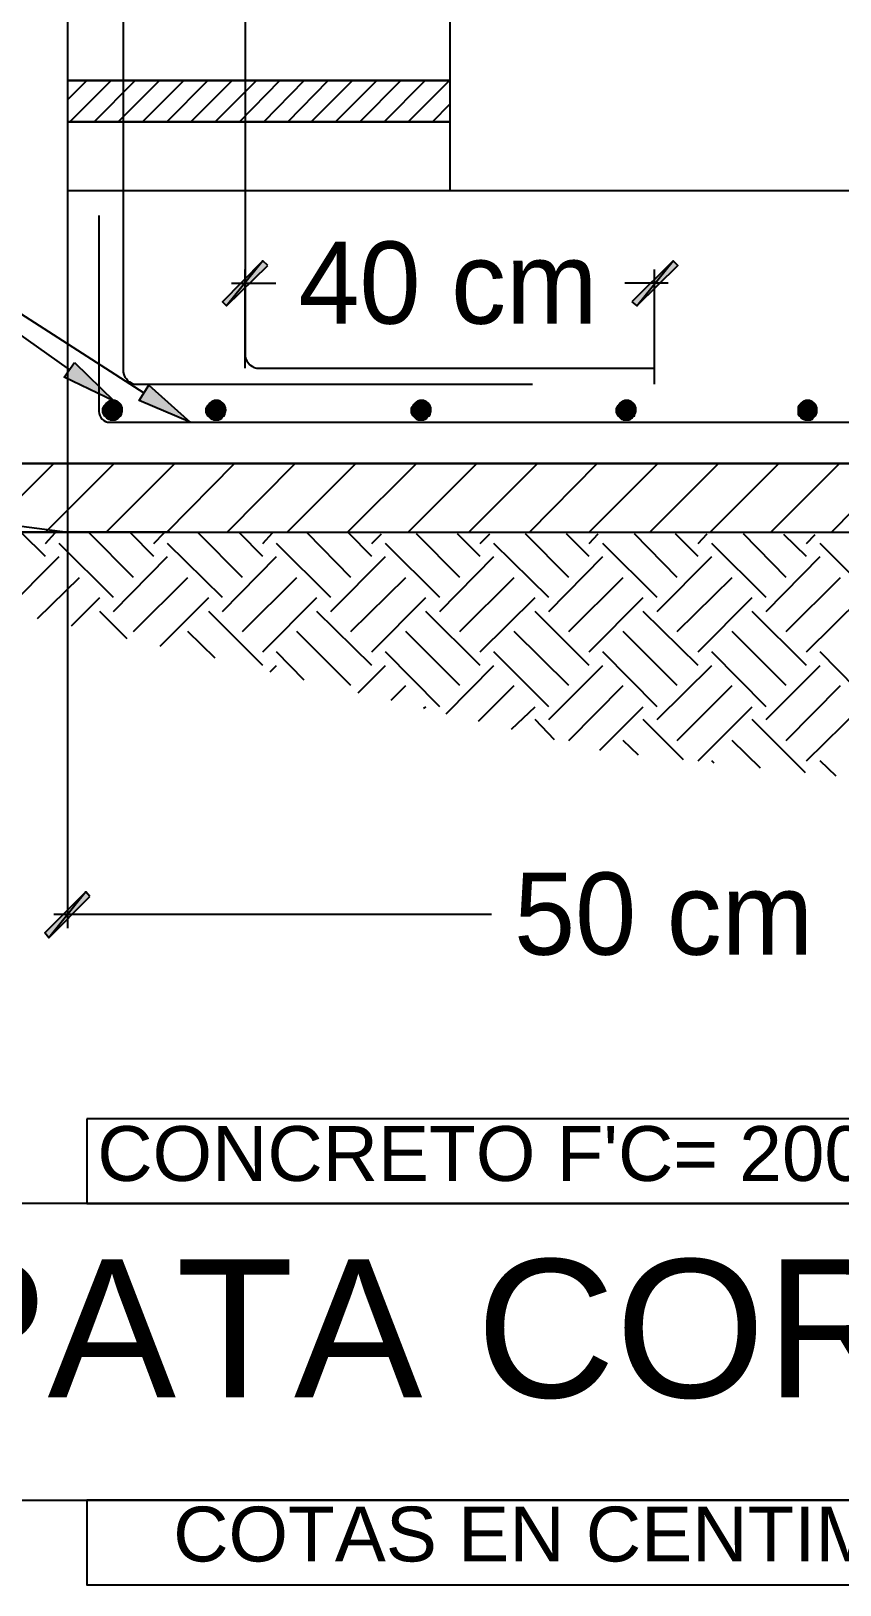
# Model space of a CAD drawing. Header units: metres. Extents: x 2.9 to 42.8, y 1.7 to 28.7.
# Drawn here: x 19.129 to 20.896, y 14.217 to 17.609 of the extents above; entities that cross this region are included whole.
import ezdxf

# ---------------------------------------------------------------- set-up
doc = ezdxf.new("R2010")
doc.units = ezdxf.units.M
for name, color, linetype in [('CIAN', 4, 'Continuous'), ('NEGRO', 7, 'Continuous'), ('RELLENO_NEGRO', 7, 'Continuous'), ('TEXTO', 7, 'Continuous')]:
    doc.layers.add(name, color=color, linetype=linetype)
doc.layers.add('RGB_118_118_118', color=7, linetype='Continuous', true_color=0x767676)
doc.layers.add('RGB_149_112_000', color=7, linetype='Continuous', true_color=0x957000)
doc.styles.add('ArialMT', font='arial.ttf')

msp = doc.modelspace()

# ---------------------------------------------------------------- hatches: boundary and pattern name
at = {"layer": 'RELLENO_NEGRO'}
h = msp.add_hatch(color=256, dxfattribs=at)
h.dxf.hatch_style = 1
h.paths.add_polyline_path([(19.6462, 17.0974), (19.6356, 17.108), (19.5562, 17.0092), (19.6462, 17.0974)])
h.paths.add_polyline_path([(19.6356, 17.108), (19.5562, 17.0092), (19.5474, 17.018), (19.6356, 17.108)])
h = msp.add_hatch(color=256, dxfattribs=at)
h.dxf.hatch_style = 1
h.paths.add_polyline_path([(20.4417, 17.018), (20.4523, 17.0092), (20.5317, 17.108), (20.4417, 17.018)])
h.paths.add_polyline_path([(20.4523, 17.0092), (20.5317, 17.108), (20.5422, 17.0974), (20.4523, 17.0092)])
h = msp.add_hatch(color=256, dxfattribs=at)
h.dxf.hatch_style = 1
h.paths.add_polyline_path([(19.2246, 16.8857), (19.3111, 16.801), (19.2017, 16.854), (19.2246, 16.8857)])
h = msp.add_hatch(color=256, dxfattribs=at)
h.dxf.hatch_style = 1
h.paths.add_polyline_path([(19.3869, 16.8363), (19.4769, 16.7552), (19.3657, 16.8028), (19.3869, 16.8363)])
h = msp.add_hatch(color=256, dxfattribs=at)
h.dxf.hatch_style = 1
h.paths.add_polyline_path([(19.3234, 16.794), (19.2917, 16.794), (19.3252, 16.7922), (19.3234, 16.794)])
h.paths.add_polyline_path([(19.2917, 16.794), (19.3252, 16.7922), (19.2899, 16.7922), (19.2917, 16.794)])
h = msp.add_hatch(color=256, dxfattribs=at)
h.dxf.hatch_style = 1
h.paths.add_polyline_path([(19.3199, 16.7975), (19.2952, 16.7975), (19.3234, 16.794), (19.3199, 16.7975)])
h.paths.add_polyline_path([(19.2952, 16.7975), (19.3234, 16.794), (19.2917, 16.794), (19.2952, 16.7975)])
h = msp.add_hatch(color=256, dxfattribs=at)
h.dxf.hatch_style = 1
h.paths.add_polyline_path([(19.3163, 16.7993), (19.2987, 16.7993), (19.3199, 16.7975), (19.3163, 16.7993)])
h.paths.add_polyline_path([(19.2987, 16.7993), (19.3199, 16.7975), (19.2952, 16.7975), (19.2987, 16.7993)])
h = msp.add_hatch(color=256, dxfattribs=at)
h.dxf.hatch_style = 1
h.paths.add_polyline_path([(19.3128, 16.801), (19.3022, 16.801), (19.3163, 16.7993), (19.3128, 16.801)])
h.paths.add_polyline_path([(19.3022, 16.801), (19.3163, 16.7993), (19.2987, 16.7993), (19.3022, 16.801)])
h = msp.add_hatch(color=256, dxfattribs=at)
h.dxf.hatch_style = 1
h.paths.add_polyline_path([(19.3093, 16.801), (19.3058, 16.801), (19.3128, 16.801), (19.3093, 16.801)])
h.paths.add_polyline_path([(19.3058, 16.801), (19.3128, 16.801), (19.3022, 16.801), (19.3058, 16.801)])
h = msp.add_hatch(color=256, dxfattribs=at)
h.dxf.hatch_style = 1
h.paths.add_polyline_path([(19.5474, 16.794), (19.5174, 16.794), (19.5509, 16.7922), (19.5474, 16.794)])
h.paths.add_polyline_path([(19.5174, 16.794), (19.5509, 16.7922), (19.5157, 16.7922), (19.5174, 16.794)])
h = msp.add_hatch(color=256, dxfattribs=at)
h.dxf.hatch_style = 1
h.paths.add_polyline_path([(19.5457, 16.7975), (19.521, 16.7975), (19.5474, 16.794), (19.5457, 16.7975)])
h.paths.add_polyline_path([(19.521, 16.7975), (19.5474, 16.794), (19.5174, 16.794), (19.521, 16.7975)])
h = msp.add_hatch(color=256, dxfattribs=at)
h.dxf.hatch_style = 1
h.paths.add_polyline_path([(19.5421, 16.7993), (19.5245, 16.7993), (19.5457, 16.7975), (19.5421, 16.7993)])
h.paths.add_polyline_path([(19.5245, 16.7993), (19.5457, 16.7975), (19.521, 16.7975), (19.5245, 16.7993)])
h = msp.add_hatch(color=256, dxfattribs=at)
h.dxf.hatch_style = 1
h.paths.add_polyline_path([(19.5386, 16.801), (19.528, 16.801), (19.5421, 16.7993), (19.5386, 16.801)])
h.paths.add_polyline_path([(19.528, 16.801), (19.5421, 16.7993), (19.5245, 16.7993), (19.528, 16.801)])
h = msp.add_hatch(color=256, dxfattribs=at)
h.dxf.hatch_style = 1
h.paths.add_polyline_path([(19.5351, 16.801), (19.5315, 16.801), (19.5386, 16.801), (19.5351, 16.801)])
h.paths.add_polyline_path([(19.5315, 16.801), (19.5386, 16.801), (19.528, 16.801), (19.5315, 16.801)])
h = msp.add_hatch(color=256, dxfattribs=at)
h.dxf.hatch_style = 1
h.paths.add_polyline_path([(19.9954, 16.794), (19.9655, 16.794), (19.999, 16.7922), (19.9954, 16.794)])
h.paths.add_polyline_path([(19.9655, 16.794), (19.999, 16.7922), (19.9637, 16.7922), (19.9655, 16.794)])
h = msp.add_hatch(color=256, dxfattribs=at)
h.dxf.hatch_style = 1
h.paths.add_polyline_path([(19.9937, 16.7975), (19.969, 16.7975), (19.9954, 16.794), (19.9937, 16.7975)])
h.paths.add_polyline_path([(19.969, 16.7975), (19.9954, 16.794), (19.9655, 16.794), (19.969, 16.7975)])
h = msp.add_hatch(color=256, dxfattribs=at)
h.dxf.hatch_style = 1
h.paths.add_polyline_path([(19.9902, 16.7993), (19.9708, 16.7993), (19.9937, 16.7975), (19.9902, 16.7993)])
h.paths.add_polyline_path([(19.9708, 16.7993), (19.9937, 16.7975), (19.969, 16.7975), (19.9708, 16.7993)])
h = msp.add_hatch(color=256, dxfattribs=at)
h.dxf.hatch_style = 1
h.paths.add_polyline_path([(19.9866, 16.801), (19.9743, 16.801), (19.9902, 16.7993), (19.9866, 16.801)])
h.paths.add_polyline_path([(19.9743, 16.801), (19.9902, 16.7993), (19.9708, 16.7993), (19.9743, 16.801)])
h = msp.add_hatch(color=256, dxfattribs=at)
h.dxf.hatch_style = 1
h.paths.add_polyline_path([(19.9831, 16.801), (19.9796, 16.801), (19.9866, 16.801), (19.9831, 16.801)])
h.paths.add_polyline_path([(19.9796, 16.801), (19.9866, 16.801), (19.9743, 16.801), (19.9796, 16.801)])
h = msp.add_hatch(color=256, dxfattribs=at)
h.dxf.hatch_style = 1
h.paths.add_polyline_path([(20.4435, 16.794), (20.4135, 16.794), (20.447, 16.7922), (20.4435, 16.794)])
h.paths.add_polyline_path([(20.4135, 16.794), (20.447, 16.7922), (20.4117, 16.7922), (20.4135, 16.794)])
h = msp.add_hatch(color=256, dxfattribs=at)
h.dxf.hatch_style = 1
h.paths.add_polyline_path([(20.4417, 16.7975), (20.417, 16.7975), (20.4435, 16.794), (20.4417, 16.7975)])
h.paths.add_polyline_path([(20.417, 16.7975), (20.4435, 16.794), (20.4135, 16.794), (20.417, 16.7975)])
h = msp.add_hatch(color=256, dxfattribs=at)
h.dxf.hatch_style = 1
h.paths.add_polyline_path([(20.4382, 16.7993), (20.4188, 16.7993), (20.4417, 16.7975), (20.4382, 16.7993)])
h.paths.add_polyline_path([(20.4188, 16.7993), (20.4417, 16.7975), (20.417, 16.7975), (20.4188, 16.7993)])
h = msp.add_hatch(color=256, dxfattribs=at)
h.dxf.hatch_style = 1
h.paths.add_polyline_path([(20.4347, 16.801), (20.4223, 16.801), (20.4382, 16.7993), (20.4347, 16.801)])
h.paths.add_polyline_path([(20.4223, 16.801), (20.4382, 16.7993), (20.4188, 16.7993), (20.4223, 16.801)])
h = msp.add_hatch(color=256, dxfattribs=at)
h.dxf.hatch_style = 1
h.paths.add_polyline_path([(20.4311, 16.801), (20.4276, 16.801), (20.4347, 16.801), (20.4311, 16.801)])
h.paths.add_polyline_path([(20.4276, 16.801), (20.4347, 16.801), (20.4223, 16.801), (20.4276, 16.801)])
h = msp.add_hatch(color=256, dxfattribs=at)
h.dxf.hatch_style = 1
h.paths.add_polyline_path([(20.8403, 16.794), (20.8104, 16.794), (20.8421, 16.7922), (20.8403, 16.794)])
h.paths.add_polyline_path([(20.8104, 16.794), (20.8421, 16.7922), (20.8068, 16.7922), (20.8104, 16.794)])
h = msp.add_hatch(color=256, dxfattribs=at)
h.dxf.hatch_style = 1
h.paths.add_polyline_path([(20.8368, 16.7975), (20.8121, 16.7975), (20.8403, 16.794), (20.8368, 16.7975)])
h.paths.add_polyline_path([(20.8121, 16.7975), (20.8403, 16.794), (20.8104, 16.794), (20.8121, 16.7975)])
h = msp.add_hatch(color=256, dxfattribs=at)
h.dxf.hatch_style = 1
h.paths.add_polyline_path([(20.8351, 16.7993), (20.8157, 16.7993), (20.8368, 16.7975), (20.8351, 16.7993)])
h.paths.add_polyline_path([(20.8157, 16.7993), (20.8368, 16.7975), (20.8121, 16.7975), (20.8157, 16.7993)])
h = msp.add_hatch(color=256, dxfattribs=at)
h.dxf.hatch_style = 1
h.paths.add_polyline_path([(20.8315, 16.801), (20.8192, 16.801), (20.8351, 16.7993), (20.8315, 16.801)])
h.paths.add_polyline_path([(20.8192, 16.801), (20.8351, 16.7993), (20.8157, 16.7993), (20.8192, 16.801)])
h = msp.add_hatch(color=256, dxfattribs=at)
h.dxf.hatch_style = 1
h.paths.add_polyline_path([(20.8262, 16.801), (20.8227, 16.801), (20.8315, 16.801), (20.8262, 16.801)])
h.paths.add_polyline_path([(20.8227, 16.801), (20.8315, 16.801), (20.8192, 16.801), (20.8227, 16.801)])
h = msp.add_hatch(color=256, dxfattribs=at)
h.dxf.hatch_style = 1
h.paths.add_polyline_path([(19.3269, 16.7887), (19.2881, 16.7887), (19.3269, 16.7852), (19.3269, 16.7887)])
h.paths.add_polyline_path([(19.2881, 16.7887), (19.3269, 16.7852), (19.2864, 16.7852), (19.2881, 16.7887)])
h = msp.add_hatch(color=256, dxfattribs=at)
h.dxf.hatch_style = 1
h.paths.add_polyline_path([(19.3269, 16.7852), (19.2864, 16.7852), (19.3287, 16.7816), (19.3269, 16.7852)])
h.paths.add_polyline_path([(19.2864, 16.7852), (19.3287, 16.7816), (19.2864, 16.7816), (19.2864, 16.7852)])
h = msp.add_hatch(color=256, dxfattribs=at)
h.dxf.hatch_style = 1
h.paths.add_polyline_path([(19.3287, 16.7816), (19.2864, 16.7816), (19.3269, 16.7763), (19.3287, 16.7816)])
h.paths.add_polyline_path([(19.2864, 16.7816), (19.3269, 16.7763), (19.2864, 16.7763), (19.2864, 16.7816)])
h = msp.add_hatch(color=256, dxfattribs=at)
h.dxf.hatch_style = 1
h.paths.add_polyline_path([(19.3269, 16.7763), (19.2864, 16.7763), (19.3269, 16.7728), (19.3269, 16.7763)])
h.paths.add_polyline_path([(19.2864, 16.7763), (19.3269, 16.7728), (19.2881, 16.7728), (19.2864, 16.7763)])
h = msp.add_hatch(color=256, dxfattribs=at)
h.dxf.hatch_style = 1
h.paths.add_polyline_path([(19.3252, 16.7922), (19.2899, 16.7922), (19.3269, 16.7887), (19.3252, 16.7922)])
h.paths.add_polyline_path([(19.2899, 16.7922), (19.3269, 16.7887), (19.2881, 16.7887), (19.2899, 16.7922)])
h = msp.add_hatch(color=256, dxfattribs=at)
h.dxf.hatch_style = 1
h.paths.add_polyline_path([(19.3269, 16.7728), (19.2881, 16.7728), (19.3252, 16.7693), (19.3269, 16.7728)])
h.paths.add_polyline_path([(19.2881, 16.7728), (19.3252, 16.7693), (19.2899, 16.7693), (19.2881, 16.7728)])
h = msp.add_hatch(color=256, dxfattribs=at)
h.dxf.hatch_style = 1
h.paths.add_polyline_path([(19.3252, 16.7693), (19.2899, 16.7693), (19.3234, 16.7675), (19.3252, 16.7693)])
h.paths.add_polyline_path([(19.2899, 16.7693), (19.3234, 16.7675), (19.2917, 16.7675), (19.2899, 16.7693)])
h = msp.add_hatch(color=256, dxfattribs=at)
h.dxf.hatch_style = 1
h.paths.add_polyline_path([(19.3234, 16.7675), (19.2917, 16.7675), (19.3199, 16.764), (19.3234, 16.7675)])
h.paths.add_polyline_path([(19.2917, 16.7675), (19.3199, 16.764), (19.2952, 16.764), (19.2917, 16.7675)])
h = msp.add_hatch(color=256, dxfattribs=at)
h.dxf.hatch_style = 1
h.paths.add_polyline_path([(19.3199, 16.764), (19.2952, 16.764), (19.3163, 16.7622), (19.3199, 16.764)])
h.paths.add_polyline_path([(19.2952, 16.764), (19.3163, 16.7622), (19.2987, 16.7622), (19.2952, 16.764)])
h = msp.add_hatch(color=256, dxfattribs=at)
h.dxf.hatch_style = 1
h.paths.add_polyline_path([(19.3163, 16.7622), (19.2987, 16.7622), (19.3128, 16.7605), (19.3163, 16.7622)])
h.paths.add_polyline_path([(19.2987, 16.7622), (19.3128, 16.7605), (19.3022, 16.7605), (19.2987, 16.7622)])
h = msp.add_hatch(color=256, dxfattribs=at)
h.dxf.hatch_style = 1
h.paths.add_polyline_path([(19.3128, 16.7605), (19.3022, 16.7605), (19.3093, 16.7605), (19.3128, 16.7605)])
h.paths.add_polyline_path([(19.3022, 16.7605), (19.3093, 16.7605), (19.3058, 16.7605), (19.3022, 16.7605)])
h = msp.add_hatch(color=256, dxfattribs=at)
h.dxf.hatch_style = 1
h.paths.add_polyline_path([(19.5527, 16.7887), (19.5139, 16.7887), (19.5527, 16.7852), (19.5527, 16.7887)])
h.paths.add_polyline_path([(19.5139, 16.7887), (19.5527, 16.7852), (19.5121, 16.7852), (19.5139, 16.7887)])
h = msp.add_hatch(color=256, dxfattribs=at)
h.dxf.hatch_style = 1
h.paths.add_polyline_path([(19.5527, 16.7852), (19.5121, 16.7852), (19.5527, 16.7816), (19.5527, 16.7852)])
h.paths.add_polyline_path([(19.5121, 16.7852), (19.5527, 16.7816), (19.5121, 16.7816), (19.5121, 16.7852)])
h = msp.add_hatch(color=256, dxfattribs=at)
h.dxf.hatch_style = 1
h.paths.add_polyline_path([(19.5527, 16.7816), (19.5121, 16.7816), (19.5527, 16.7763), (19.5527, 16.7816)])
h.paths.add_polyline_path([(19.5121, 16.7816), (19.5527, 16.7763), (19.5121, 16.7763), (19.5121, 16.7816)])
h = msp.add_hatch(color=256, dxfattribs=at)
h.dxf.hatch_style = 1
h.paths.add_polyline_path([(19.5527, 16.7763), (19.5121, 16.7763), (19.5527, 16.7728), (19.5527, 16.7763)])
h.paths.add_polyline_path([(19.5121, 16.7763), (19.5527, 16.7728), (19.5139, 16.7728), (19.5121, 16.7763)])
h = msp.add_hatch(color=256, dxfattribs=at)
h.dxf.hatch_style = 1
h.paths.add_polyline_path([(19.5509, 16.7922), (19.5157, 16.7922), (19.5527, 16.7887), (19.5509, 16.7922)])
h.paths.add_polyline_path([(19.5157, 16.7922), (19.5527, 16.7887), (19.5139, 16.7887), (19.5157, 16.7922)])
h = msp.add_hatch(color=256, dxfattribs=at)
h.dxf.hatch_style = 1
h.paths.add_polyline_path([(19.5527, 16.7728), (19.5139, 16.7728), (19.5509, 16.7693), (19.5527, 16.7728)])
h.paths.add_polyline_path([(19.5139, 16.7728), (19.5509, 16.7693), (19.5157, 16.7693), (19.5139, 16.7728)])
h = msp.add_hatch(color=256, dxfattribs=at)
h.dxf.hatch_style = 1
h.paths.add_polyline_path([(19.5509, 16.7693), (19.5157, 16.7693), (19.5474, 16.7675), (19.5509, 16.7693)])
h.paths.add_polyline_path([(19.5157, 16.7693), (19.5474, 16.7675), (19.5174, 16.7675), (19.5157, 16.7693)])
h = msp.add_hatch(color=256, dxfattribs=at)
h.dxf.hatch_style = 1
h.paths.add_polyline_path([(19.5474, 16.7675), (19.5174, 16.7675), (19.5457, 16.764), (19.5474, 16.7675)])
h.paths.add_polyline_path([(19.5174, 16.7675), (19.5457, 16.764), (19.521, 16.764), (19.5174, 16.7675)])
h = msp.add_hatch(color=256, dxfattribs=at)
h.dxf.hatch_style = 1
h.paths.add_polyline_path([(19.5457, 16.764), (19.521, 16.764), (19.5421, 16.7622), (19.5457, 16.764)])
h.paths.add_polyline_path([(19.521, 16.764), (19.5421, 16.7622), (19.5245, 16.7622), (19.521, 16.764)])
h = msp.add_hatch(color=256, dxfattribs=at)
h.dxf.hatch_style = 1
h.paths.add_polyline_path([(19.5421, 16.7622), (19.5245, 16.7622), (19.5386, 16.7605), (19.5421, 16.7622)])
h.paths.add_polyline_path([(19.5245, 16.7622), (19.5386, 16.7605), (19.528, 16.7605), (19.5245, 16.7622)])
h = msp.add_hatch(color=256, dxfattribs=at)
h.dxf.hatch_style = 1
h.paths.add_polyline_path([(19.5386, 16.7605), (19.528, 16.7605), (19.5351, 16.7605), (19.5386, 16.7605)])
h.paths.add_polyline_path([(19.528, 16.7605), (19.5351, 16.7605), (19.5315, 16.7605), (19.528, 16.7605)])
h = msp.add_hatch(color=256, dxfattribs=at)
h.dxf.hatch_style = 1
h.paths.add_polyline_path([(20.0007, 16.7887), (19.9619, 16.7887), (20.0007, 16.7852), (20.0007, 16.7887)])
h.paths.add_polyline_path([(19.9619, 16.7887), (20.0007, 16.7852), (19.9602, 16.7852), (19.9619, 16.7887)])
h = msp.add_hatch(color=256, dxfattribs=at)
h.dxf.hatch_style = 1
h.paths.add_polyline_path([(20.0007, 16.7852), (19.9602, 16.7852), (20.0007, 16.7816), (20.0007, 16.7852)])
h.paths.add_polyline_path([(19.9602, 16.7852), (20.0007, 16.7816), (19.9602, 16.7816), (19.9602, 16.7852)])
h = msp.add_hatch(color=256, dxfattribs=at)
h.dxf.hatch_style = 1
h.paths.add_polyline_path([(20.0007, 16.7816), (19.9602, 16.7816), (20.0007, 16.7763), (20.0007, 16.7816)])
h.paths.add_polyline_path([(19.9602, 16.7816), (20.0007, 16.7763), (19.9602, 16.7763), (19.9602, 16.7816)])
h = msp.add_hatch(color=256, dxfattribs=at)
h.dxf.hatch_style = 1
h.paths.add_polyline_path([(20.0007, 16.7763), (19.9602, 16.7763), (20.0007, 16.7728), (20.0007, 16.7763)])
h.paths.add_polyline_path([(19.9602, 16.7763), (20.0007, 16.7728), (19.9619, 16.7728), (19.9602, 16.7763)])
h = msp.add_hatch(color=256, dxfattribs=at)
h.dxf.hatch_style = 1
h.paths.add_polyline_path([(19.999, 16.7922), (19.9637, 16.7922), (20.0007, 16.7887), (19.999, 16.7922)])
h.paths.add_polyline_path([(19.9637, 16.7922), (20.0007, 16.7887), (19.9619, 16.7887), (19.9637, 16.7922)])
h = msp.add_hatch(color=256, dxfattribs=at)
h.dxf.hatch_style = 1
h.paths.add_polyline_path([(20.0007, 16.7728), (19.9619, 16.7728), (19.999, 16.7693), (20.0007, 16.7728)])
h.paths.add_polyline_path([(19.9619, 16.7728), (19.999, 16.7693), (19.9637, 16.7693), (19.9619, 16.7728)])
h = msp.add_hatch(color=256, dxfattribs=at)
h.dxf.hatch_style = 1
h.paths.add_polyline_path([(19.999, 16.7693), (19.9637, 16.7693), (19.9954, 16.7675), (19.999, 16.7693)])
h.paths.add_polyline_path([(19.9637, 16.7693), (19.9954, 16.7675), (19.9655, 16.7675), (19.9637, 16.7693)])
h = msp.add_hatch(color=256, dxfattribs=at)
h.dxf.hatch_style = 1
h.paths.add_polyline_path([(19.9954, 16.7675), (19.9655, 16.7675), (19.9937, 16.764), (19.9954, 16.7675)])
h.paths.add_polyline_path([(19.9655, 16.7675), (19.9937, 16.764), (19.969, 16.764), (19.9655, 16.7675)])
h = msp.add_hatch(color=256, dxfattribs=at)
h.dxf.hatch_style = 1
h.paths.add_polyline_path([(19.9937, 16.764), (19.969, 16.764), (19.9902, 16.7622), (19.9937, 16.764)])
h.paths.add_polyline_path([(19.969, 16.764), (19.9902, 16.7622), (19.9708, 16.7622), (19.969, 16.764)])
h = msp.add_hatch(color=256, dxfattribs=at)
h.dxf.hatch_style = 1
h.paths.add_polyline_path([(19.9902, 16.7622), (19.9708, 16.7622), (19.9866, 16.7605), (19.9902, 16.7622)])
h.paths.add_polyline_path([(19.9708, 16.7622), (19.9866, 16.7605), (19.9743, 16.7605), (19.9708, 16.7622)])
h = msp.add_hatch(color=256, dxfattribs=at)
h.dxf.hatch_style = 1
h.paths.add_polyline_path([(19.9866, 16.7605), (19.9743, 16.7605), (19.9831, 16.7605), (19.9866, 16.7605)])
h.paths.add_polyline_path([(19.9743, 16.7605), (19.9831, 16.7605), (19.9796, 16.7605), (19.9743, 16.7605)])
h = msp.add_hatch(color=256, dxfattribs=at)
h.dxf.hatch_style = 1
h.paths.add_polyline_path([(20.447, 16.7887), (20.41, 16.7887), (20.4488, 16.7852), (20.447, 16.7887)])
h.paths.add_polyline_path([(20.41, 16.7887), (20.4488, 16.7852), (20.4082, 16.7852), (20.41, 16.7887)])
h = msp.add_hatch(color=256, dxfattribs=at)
h.dxf.hatch_style = 1
h.paths.add_polyline_path([(20.4488, 16.7852), (20.4082, 16.7852), (20.4488, 16.7816), (20.4488, 16.7852)])
h.paths.add_polyline_path([(20.4082, 16.7852), (20.4488, 16.7816), (20.4082, 16.7816), (20.4082, 16.7852)])
h = msp.add_hatch(color=256, dxfattribs=at)
h.dxf.hatch_style = 1
h.paths.add_polyline_path([(20.4488, 16.7816), (20.4082, 16.7816), (20.4488, 16.7763), (20.4488, 16.7816)])
h.paths.add_polyline_path([(20.4082, 16.7816), (20.4488, 16.7763), (20.4082, 16.7763), (20.4082, 16.7816)])
h = msp.add_hatch(color=256, dxfattribs=at)
h.dxf.hatch_style = 1
h.paths.add_polyline_path([(20.4488, 16.7763), (20.4082, 16.7763), (20.447, 16.7728), (20.4488, 16.7763)])
h.paths.add_polyline_path([(20.4082, 16.7763), (20.447, 16.7728), (20.41, 16.7728), (20.4082, 16.7763)])
h = msp.add_hatch(color=256, dxfattribs=at)
h.dxf.hatch_style = 1
h.paths.add_polyline_path([(20.447, 16.7922), (20.4117, 16.7922), (20.447, 16.7887), (20.447, 16.7922)])
h.paths.add_polyline_path([(20.4117, 16.7922), (20.447, 16.7887), (20.41, 16.7887), (20.4117, 16.7922)])
h = msp.add_hatch(color=256, dxfattribs=at)
h.dxf.hatch_style = 1
h.paths.add_polyline_path([(20.447, 16.7728), (20.41, 16.7728), (20.447, 16.7693), (20.447, 16.7728)])
h.paths.add_polyline_path([(20.41, 16.7728), (20.447, 16.7693), (20.4117, 16.7693), (20.41, 16.7728)])
h = msp.add_hatch(color=256, dxfattribs=at)
h.dxf.hatch_style = 1
h.paths.add_polyline_path([(20.447, 16.7693), (20.4117, 16.7693), (20.4435, 16.7675), (20.447, 16.7693)])
h.paths.add_polyline_path([(20.4117, 16.7693), (20.4435, 16.7675), (20.4135, 16.7675), (20.4117, 16.7693)])
h = msp.add_hatch(color=256, dxfattribs=at)
h.dxf.hatch_style = 1
h.paths.add_polyline_path([(20.4435, 16.7675), (20.4135, 16.7675), (20.4417, 16.764), (20.4435, 16.7675)])
h.paths.add_polyline_path([(20.4135, 16.7675), (20.4417, 16.764), (20.417, 16.764), (20.4135, 16.7675)])
h = msp.add_hatch(color=256, dxfattribs=at)
h.dxf.hatch_style = 1
h.paths.add_polyline_path([(20.4417, 16.764), (20.417, 16.764), (20.4382, 16.7622), (20.4417, 16.764)])
h.paths.add_polyline_path([(20.417, 16.764), (20.4382, 16.7622), (20.4188, 16.7622), (20.417, 16.764)])
h = msp.add_hatch(color=256, dxfattribs=at)
h.dxf.hatch_style = 1
h.paths.add_polyline_path([(20.4382, 16.7622), (20.4188, 16.7622), (20.4347, 16.7605), (20.4382, 16.7622)])
h.paths.add_polyline_path([(20.4188, 16.7622), (20.4347, 16.7605), (20.4223, 16.7605), (20.4188, 16.7622)])
h = msp.add_hatch(color=256, dxfattribs=at)
h.dxf.hatch_style = 1
h.paths.add_polyline_path([(20.4347, 16.7605), (20.4223, 16.7605), (20.4311, 16.7605), (20.4347, 16.7605)])
h.paths.add_polyline_path([(20.4223, 16.7605), (20.4311, 16.7605), (20.4276, 16.7605), (20.4223, 16.7605)])
h = msp.add_hatch(color=256, dxfattribs=at)
h.dxf.hatch_style = 1
h.paths.add_polyline_path([(20.8421, 16.7922), (20.8068, 16.7922), (20.8439, 16.7887), (20.8421, 16.7922)])
h.paths.add_polyline_path([(20.8068, 16.7922), (20.8439, 16.7887), (20.8051, 16.7887), (20.8068, 16.7922)])
h = msp.add_hatch(color=256, dxfattribs=at)
h.dxf.hatch_style = 1
h.paths.add_polyline_path([(20.8439, 16.7887), (20.8051, 16.7887), (20.8456, 16.7852), (20.8439, 16.7887)])
h.paths.add_polyline_path([(20.8051, 16.7887), (20.8456, 16.7852), (20.8051, 16.7852), (20.8051, 16.7887)])
h = msp.add_hatch(color=256, dxfattribs=at)
h.dxf.hatch_style = 1
h.paths.add_polyline_path([(20.8456, 16.7852), (20.8051, 16.7852), (20.8456, 16.7816), (20.8456, 16.7852)])
h.paths.add_polyline_path([(20.8051, 16.7852), (20.8456, 16.7816), (20.8051, 16.7816), (20.8051, 16.7852)])
h = msp.add_hatch(color=256, dxfattribs=at)
h.dxf.hatch_style = 1
h.paths.add_polyline_path([(20.8456, 16.7816), (20.8051, 16.7816), (20.8456, 16.7763), (20.8456, 16.7816)])
h.paths.add_polyline_path([(20.8051, 16.7816), (20.8456, 16.7763), (20.8051, 16.7763), (20.8051, 16.7816)])
h = msp.add_hatch(color=256, dxfattribs=at)
h.dxf.hatch_style = 1
h.paths.add_polyline_path([(20.8456, 16.7763), (20.8051, 16.7763), (20.8439, 16.7728), (20.8456, 16.7763)])
h.paths.add_polyline_path([(20.8051, 16.7763), (20.8439, 16.7728), (20.8051, 16.7728), (20.8051, 16.7763)])
h = msp.add_hatch(color=256, dxfattribs=at)
h.dxf.hatch_style = 1
h.paths.add_polyline_path([(20.8439, 16.7728), (20.8051, 16.7728), (20.8421, 16.7693), (20.8439, 16.7728)])
h.paths.add_polyline_path([(20.8051, 16.7728), (20.8421, 16.7693), (20.8068, 16.7693), (20.8051, 16.7728)])
h = msp.add_hatch(color=256, dxfattribs=at)
h.dxf.hatch_style = 1
h.paths.add_polyline_path([(20.8421, 16.7693), (20.8068, 16.7693), (20.8403, 16.7675), (20.8421, 16.7693)])
h.paths.add_polyline_path([(20.8068, 16.7693), (20.8403, 16.7675), (20.8104, 16.7675), (20.8068, 16.7693)])
h = msp.add_hatch(color=256, dxfattribs=at)
h.dxf.hatch_style = 1
h.paths.add_polyline_path([(20.8403, 16.7675), (20.8104, 16.7675), (20.8368, 16.764), (20.8403, 16.7675)])
h.paths.add_polyline_path([(20.8104, 16.7675), (20.8368, 16.764), (20.8121, 16.764), (20.8104, 16.7675)])
h = msp.add_hatch(color=256, dxfattribs=at)
h.dxf.hatch_style = 1
h.paths.add_polyline_path([(20.8368, 16.764), (20.8121, 16.764), (20.8351, 16.7622), (20.8368, 16.764)])
h.paths.add_polyline_path([(20.8121, 16.764), (20.8351, 16.7622), (20.8157, 16.7622), (20.8121, 16.764)])
h = msp.add_hatch(color=256, dxfattribs=at)
h.dxf.hatch_style = 1
h.paths.add_polyline_path([(20.8351, 16.7622), (20.8157, 16.7622), (20.8315, 16.7605), (20.8351, 16.7622)])
h.paths.add_polyline_path([(20.8157, 16.7622), (20.8315, 16.7605), (20.8192, 16.7605), (20.8157, 16.7622)])
h = msp.add_hatch(color=256, dxfattribs=at)
h.dxf.hatch_style = 1
h.paths.add_polyline_path([(20.8315, 16.7605), (20.8192, 16.7605), (20.8262, 16.7605), (20.8315, 16.7605)])
h.paths.add_polyline_path([(20.8192, 16.7605), (20.8262, 16.7605), (20.8227, 16.7605), (20.8192, 16.7605)])
h = msp.add_hatch(color=256, dxfattribs=at)
h.dxf.hatch_style = 1
h.paths.add_polyline_path([(19.2581, 15.7198), (19.2493, 15.7304), (19.1682, 15.6298), (19.2581, 15.7198)])
h.paths.add_polyline_path([(19.2493, 15.7304), (19.1682, 15.6298), (19.1594, 15.6404), (19.2493, 15.7304)])

# ---------------------------------------------------------------- linework, layer by layer
at = {"layer": 'CIAN', "lineweight": -3}
for points in [[(18.9107, 16.6652), (18.9107, 16.5153), (22.1192, 16.5153), (22.1192, 16.6652)], [(19.2511, 15.2347), (19.2511, 15.0495), (21.6041, 15.0495), (21.6041, 15.2347)], [(18.1698, 15.0495), (18.1698, 14.4022), (22.6854, 14.4022), (22.6854, 15.0495)], [(19.2511, 14.4022), (19.2511, 14.2169), (21.6041, 14.2169), (21.6041, 14.4022)]]:
    msp.add_lwpolyline(points, close=True, dxfattribs=at)
for points in [[(18.3198, 16.5153), (24.0242, 16.5153)], [(18.3198, 16.5153), (23.4544, 16.5153)]]:
    msp.add_lwpolyline(points, dxfattribs=at)
at = {"layer": 'NEGRO', "lineweight": -3}
for points in [[(19.3305, 21.1437), (19.3305, 16.8698), (19.3305, 16.8645), (19.3322, 16.8592), (19.334, 16.854), (19.3375, 16.8504), (19.341, 16.8451), (19.3446, 16.8434), (19.3499, 16.8398), (19.3552, 16.8381), (19.3604, 16.8381), (20.2247, 16.8381)], [(19.5968, 21.052), (19.5968, 16.9051)], [(19.214, 16.8698), (18.4079, 17.4413), (18.1875, 17.4413)], [(19.3763, 16.8187), (18.4079, 17.4413), (18.1875, 17.4413)], [(19.2087, 17.2614), (19.2087, 16.6652)], [(19.2087, 17.2614), (21.8211, 17.2614)], [(19.2775, 17.2067), (19.2775, 16.7781)], [(19.5668, 17.0586), (19.6638, 17.0586)], [(20.5211, 17.0586), (20.4258, 17.0586)], [(19.5968, 16.9051), (19.5968, 16.8981), (19.5986, 16.8928), (19.6003, 16.8892), (19.6039, 16.8839), (19.6074, 16.8804), (19.6127, 16.8769), (19.6162, 16.8751), (19.6215, 16.8734), (19.6268, 16.8734)], [(19.6268, 16.8734), (20.4911, 16.8734)], [(19.2775, 16.779), (19.278, 16.7742), (19.2794, 16.7697), (19.2816, 16.7657), (19.2845, 16.7622), (19.288, 16.7592), (19.2921, 16.7571), (19.2966, 16.7557), (19.3014, 16.7552)], [(19.3005, 16.7552), (21.7223, 16.7552)], [(18.9107, 16.6652), (19.2087, 16.6652)], [(19.0288, 16.5153), (19.1788, 16.6652)], [(19.1611, 16.5153), (19.3111, 16.6652)], [(19.2087, 16.6652), (21.8211, 16.6652)], [(22.1192, 16.6652), (19.2087, 16.6652)], [(19.2934, 16.5153), (19.4433, 16.6652)], [(19.4257, 16.5153), (19.5739, 16.6652)], [(19.558, 16.5153), (19.7062, 16.6652)], [(19.6885, 16.5153), (19.8385, 16.6652)], [(19.8208, 16.5153), (19.9708, 16.6652)], [(19.9531, 16.5153), (20.103, 16.6652)], [(20.0854, 16.5153), (20.2353, 16.6652)], [(20.2177, 16.5153), (20.3659, 16.6652)], [(20.3482, 16.5153), (20.4982, 16.6652)], [(20.4805, 16.5153), (20.6304, 16.6652)], [(20.6128, 16.5153), (20.7627, 16.6652)], [(20.7451, 16.5153), (20.895, 16.6652)], [(20.8774, 16.5153), (21.0256, 16.6652)], [(19.0747, 16.5329), (19.2087, 16.5153)], [(19.1611, 16.4624), (19.1082, 16.5135)], [(19.1611, 16.4906), (19.1823, 16.5135)], [(19.3093, 16.3724), (19.1911, 16.4906)], [(19.2087, 16.5153), (24.0242, 16.5153)], [(19.3534, 16.4165), (19.2564, 16.5135)], [(19.3975, 16.4624), (19.3463, 16.5135)], [(19.3975, 16.4906), (19.4204, 16.5135)], [(19.5474, 16.3724), (19.4275, 16.4906)], [(19.5915, 16.4165), (19.4945, 16.5135)], [(19.6356, 16.4624), (19.5845, 16.5135)], [(19.6356, 16.4906), (19.6568, 16.5135)], [(19.7838, 16.3724), (19.6656, 16.4906)], [(19.8279, 16.4165), (19.7326, 16.5135)], [(19.8737, 16.4624), (19.8226, 16.5135)], [(19.8737, 16.4906), (19.8949, 16.5118)], [(20.0219, 16.3724), (19.9037, 16.4906)], [(20.066, 16.4165), (19.9708, 16.5118)], [(20.1101, 16.4624), (20.0607, 16.5118)], [(20.1101, 16.4906), (20.1313, 16.5118)], [(20.26, 16.3724), (20.1401, 16.4906)], [(20.3041, 16.4165), (20.2089, 16.5118)], [(20.3482, 16.4624), (20.2988, 16.5118)], [(20.3482, 16.4906), (20.3676, 16.5118)], [(20.4964, 16.3724), (20.3782, 16.4906)], [(20.5405, 16.4165), (20.447, 16.5118)], [(20.5863, 16.4624), (20.537, 16.5118)], [(20.5863, 16.4906), (20.6058, 16.5118)], [(20.7345, 16.3724), (20.6163, 16.4906)], [(20.7786, 16.4165), (20.6851, 16.5118)], [(20.8227, 16.4624), (20.7733, 16.51)], [(20.8227, 16.4906), (20.8421, 16.51)], [(20.9709, 16.3724), (20.8527, 16.4906)], [(19.0712, 16.3424), (19.1911, 16.4624)], [(19.3093, 16.3424), (19.4275, 16.4624)], [(19.5474, 16.3424), (19.6656, 16.4624)], [(19.7838, 16.3424), (19.9037, 16.4624)], [(20.0219, 16.3424), (20.1401, 16.4624)], [(20.26, 16.3424), (20.3782, 16.4624)], [(20.4964, 16.3424), (20.6163, 16.4624)], [(20.7345, 16.3424), (20.8527, 16.4624)], [(19.1435, 16.3266), (19.2352, 16.4165)], [(19.3534, 16.2983), (19.4716, 16.4165)], [(19.5915, 16.2983), (19.7097, 16.4165)], [(19.8279, 16.2983), (19.9478, 16.4165)], [(20.066, 16.2983), (20.1842, 16.4165)], [(20.3041, 16.2983), (20.4223, 16.4165)], [(20.5405, 16.2983), (20.6604, 16.4165)], [(20.7786, 16.2983), (20.8968, 16.4165)], [(19.2176, 16.3107), (19.2793, 16.3724)], [(19.4116, 16.2666), (19.5174, 16.3724)], [(19.6356, 16.2542), (19.7538, 16.3724)], [(19.8737, 16.2542), (19.9919, 16.3724)], [(20.1101, 16.2542), (20.23, 16.3724)], [(20.3482, 16.2542), (20.4664, 16.3724)], [(20.5863, 16.2542), (20.7045, 16.3724)], [(20.8227, 16.2542), (20.9427, 16.3724)], [(19.3393, 16.2825), (19.2793, 16.3424)], [(19.6356, 16.2242), (19.5174, 16.3424)], [(19.8737, 16.2242), (19.7538, 16.3424)], [(20.1101, 16.2242), (19.9919, 16.3424)], [(20.3482, 16.2242), (20.23, 16.3424)], [(20.5863, 16.2242), (20.4664, 16.3424)], [(20.8227, 16.2242), (20.7045, 16.3424)], [(19.5315, 16.2401), (19.4716, 16.2983)], [(19.8279, 16.1802), (19.7097, 16.2983)], [(20.066, 16.1802), (19.9478, 16.2983)], [(20.3041, 16.1802), (20.1842, 16.2983)], [(20.5405, 16.1802), (20.4223, 16.2983)], [(20.7786, 16.1802), (20.6604, 16.2983)], [(19.7256, 16.1925), (19.6656, 16.2542)], [(20.0219, 16.1343), (19.9037, 16.2542)], [(20.26, 16.1343), (20.1401, 16.2542)], [(20.4964, 16.1343), (20.3782, 16.2542)], [(20.7345, 16.1343), (20.6163, 16.2542)], [(20.9709, 16.1343), (20.8527, 16.2542)], [(19.6515, 16.2101), (19.6656, 16.2242)], [(19.8437, 16.1643), (19.9037, 16.2242)], [(20.036, 16.1184), (20.1401, 16.2242)], [(20.26, 16.1061), (20.3782, 16.2242)], [(20.4964, 16.1061), (20.6163, 16.2242)], [(20.7345, 16.1061), (20.8527, 16.2242)], [(19.9161, 16.1484), (19.9478, 16.1802)], [(20.1066, 16.1025), (20.1842, 16.1802)], [(20.3041, 16.0602), (20.4223, 16.1802)], [(20.5405, 16.0602), (20.6604, 16.1802)], [(20.7786, 16.0602), (20.8968, 16.1802)], [(19.9866, 16.1308), (19.9919, 16.1343)], [(20.1789, 16.0849), (20.23, 16.1343)], [(20.3712, 16.039), (20.4664, 16.1343)], [(20.5863, 16.0161), (20.7045, 16.1343)], [(20.8227, 16.0161), (20.9427, 16.1343)], [(20.2724, 16.062), (20.23, 16.1061)], [(20.5546, 16.0179), (20.4664, 16.1061)], [(20.8209, 15.9897), (20.7045, 16.1061)], [(20.4558, 16.0285), (20.4223, 16.0602)], [(20.7222, 16.0002), (20.6604, 16.0602)], [(20.6216, 16.0108), (20.6163, 16.0161)], [(20.888, 15.9826), (20.8527, 16.0161)], [(19.1788, 15.681), (20.1348, 15.681)]]:
    msp.add_lwpolyline(points, dxfattribs=at)
for points in [[(19.2087, 17.5013), (19.2087, 17.4113), (20.0448, 17.4113), (20.0448, 17.5013)], [(19.6356, 17.108), (19.5562, 17.0092), (19.5474, 17.018)], [(19.6462, 17.0974), (19.6356, 17.108), (19.5562, 17.0092)], [(20.4417, 17.018), (20.4523, 17.0092), (20.5317, 17.108)], [(20.4523, 17.0092), (20.5317, 17.108), (20.5422, 17.0974)], [(19.2246, 16.8857), (19.3111, 16.801), (19.2017, 16.854)], [(19.3869, 16.8363), (19.4769, 16.7552), (19.3657, 16.8028)], [(19.3287, 16.7825), (19.3283, 16.7866), (19.3271, 16.7904), (19.3252, 16.7939), (19.3228, 16.7969), (19.3198, 16.7993), (19.3163, 16.8012), (19.3125, 16.8024), (19.3084, 16.8028), (19.3043, 16.8024), (19.3005, 16.8012), (19.2971, 16.7993), (19.2941, 16.7969), (19.2916, 16.7939), (19.2897, 16.7904), (19.2885, 16.7866), (19.2881, 16.7825), (19.2885, 16.7784), (19.2897, 16.7746), (19.2916, 16.7712), (19.2941, 16.7682), (19.2971, 16.7657), (19.3005, 16.7638), (19.3043, 16.7626), (19.3084, 16.7622), (19.3125, 16.7626), (19.3163, 16.7638), (19.3198, 16.7657), (19.3228, 16.7682), (19.3252, 16.7712), (19.3271, 16.7746), (19.3283, 16.7784)], [(19.2917, 16.794), (19.3252, 16.7922), (19.2899, 16.7922)], [(19.2952, 16.7975), (19.3234, 16.794), (19.2917, 16.794)], [(19.3234, 16.794), (19.2917, 16.794), (19.3252, 16.7922)], [(19.2987, 16.7993), (19.3199, 16.7975), (19.2952, 16.7975)], [(19.3199, 16.7975), (19.2952, 16.7975), (19.3234, 16.794)], [(19.3022, 16.801), (19.3163, 16.7993), (19.2987, 16.7993)], [(19.3163, 16.7993), (19.2987, 16.7993), (19.3199, 16.7975)], [(19.3058, 16.801), (19.3128, 16.801), (19.3022, 16.801)], [(19.3128, 16.801), (19.3022, 16.801), (19.3163, 16.7993)], [(19.3093, 16.801), (19.3058, 16.801), (19.3128, 16.801)], [(19.5545, 16.7825), (19.5541, 16.7866), (19.5529, 16.7904), (19.551, 16.7939), (19.5485, 16.7969), (19.5455, 16.7993), (19.5421, 16.8012), (19.5383, 16.8024), (19.5342, 16.8028), (19.5301, 16.8024), (19.5263, 16.8012), (19.5228, 16.7993), (19.5198, 16.7969), (19.5174, 16.7939), (19.5155, 16.7904), (19.5143, 16.7866), (19.5139, 16.7825), (19.5143, 16.7784), (19.5155, 16.7746), (19.5174, 16.7712), (19.5198, 16.7682), (19.5228, 16.7657), (19.5263, 16.7638), (19.5301, 16.7626), (19.5342, 16.7622), (19.5383, 16.7626), (19.5421, 16.7638), (19.5455, 16.7657), (19.5485, 16.7682), (19.551, 16.7712), (19.5529, 16.7746), (19.5541, 16.7784)], [(19.5174, 16.794), (19.5509, 16.7922), (19.5157, 16.7922)], [(19.521, 16.7975), (19.5474, 16.794), (19.5174, 16.794)], [(19.5474, 16.794), (19.5174, 16.794), (19.5509, 16.7922)], [(19.5245, 16.7993), (19.5457, 16.7975), (19.521, 16.7975)], [(19.5457, 16.7975), (19.521, 16.7975), (19.5474, 16.794)], [(19.528, 16.801), (19.5421, 16.7993), (19.5245, 16.7993)], [(19.5421, 16.7993), (19.5245, 16.7993), (19.5457, 16.7975)], [(19.5315, 16.801), (19.5386, 16.801), (19.528, 16.801)], [(19.5386, 16.801), (19.528, 16.801), (19.5421, 16.7993)], [(19.5351, 16.801), (19.5315, 16.801), (19.5386, 16.801)], [(20.0025, 16.7825), (20.0021, 16.7866), (20.0009, 16.7904), (19.999, 16.7939), (19.9966, 16.7969), (19.9936, 16.7993), (19.9901, 16.8012), (19.9863, 16.8024), (19.9822, 16.8028), (19.9781, 16.8024), (19.9743, 16.8012), (19.9709, 16.7993), (19.9679, 16.7969), (19.9654, 16.7939), (19.9635, 16.7904), (19.9623, 16.7866), (19.9619, 16.7825), (19.9623, 16.7784), (19.9635, 16.7746), (19.9654, 16.7712), (19.9679, 16.7682), (19.9709, 16.7657), (19.9743, 16.7638), (19.9781, 16.7626), (19.9822, 16.7622), (19.9863, 16.7626), (19.9901, 16.7638), (19.9936, 16.7657), (19.9966, 16.7682), (19.999, 16.7712), (20.0009, 16.7746), (20.0021, 16.7784)], [(19.9655, 16.794), (19.999, 16.7922), (19.9637, 16.7922)], [(19.969, 16.7975), (19.9954, 16.794), (19.9655, 16.794)], [(19.9954, 16.794), (19.9655, 16.794), (19.999, 16.7922)], [(19.9708, 16.7993), (19.9937, 16.7975), (19.969, 16.7975)], [(19.9937, 16.7975), (19.969, 16.7975), (19.9954, 16.794)], [(19.9743, 16.801), (19.9902, 16.7993), (19.9708, 16.7993)], [(19.9902, 16.7993), (19.9708, 16.7993), (19.9937, 16.7975)], [(19.9796, 16.801), (19.9866, 16.801), (19.9743, 16.801)], [(19.9866, 16.801), (19.9743, 16.801), (19.9902, 16.7993)], [(19.9831, 16.801), (19.9796, 16.801), (19.9866, 16.801)], [(20.4505, 16.7825), (20.4501, 16.7866), (20.4489, 16.7904), (20.4471, 16.7939), (20.4446, 16.7969), (20.4416, 16.7993), (20.4381, 16.8012), (20.4343, 16.8024), (20.4302, 16.8028), (20.4262, 16.8024), (20.4223, 16.8012), (20.4189, 16.7993), (20.4159, 16.7969), (20.4134, 16.7939), (20.4116, 16.7904), (20.4104, 16.7866), (20.41, 16.7825), (20.4104, 16.7784), (20.4116, 16.7746), (20.4134, 16.7712), (20.4159, 16.7682), (20.4189, 16.7657), (20.4223, 16.7638), (20.4262, 16.7626), (20.4302, 16.7622), (20.4343, 16.7626), (20.4381, 16.7638), (20.4416, 16.7657), (20.4446, 16.7682), (20.4471, 16.7712), (20.4489, 16.7746), (20.4501, 16.7784)], [(20.4135, 16.794), (20.447, 16.7922), (20.4117, 16.7922)], [(20.417, 16.7975), (20.4435, 16.794), (20.4135, 16.794)], [(20.4435, 16.794), (20.4135, 16.794), (20.447, 16.7922)], [(20.4188, 16.7993), (20.4417, 16.7975), (20.417, 16.7975)], [(20.4417, 16.7975), (20.417, 16.7975), (20.4435, 16.794)], [(20.4223, 16.801), (20.4382, 16.7993), (20.4188, 16.7993)], [(20.4382, 16.7993), (20.4188, 16.7993), (20.4417, 16.7975)], [(20.4276, 16.801), (20.4347, 16.801), (20.4223, 16.801)], [(20.4347, 16.801), (20.4223, 16.801), (20.4382, 16.7993)], [(20.4311, 16.801), (20.4276, 16.801), (20.4347, 16.801)], [(20.8456, 16.7825), (20.8452, 16.7866), (20.844, 16.7904), (20.8422, 16.7939), (20.8397, 16.7969), (20.8367, 16.7993), (20.8333, 16.8012), (20.8294, 16.8024), (20.8254, 16.8028), (20.8213, 16.8024), (20.8175, 16.8012), (20.814, 16.7993), (20.811, 16.7969), (20.8085, 16.7939), (20.8067, 16.7904), (20.8055, 16.7866), (20.8051, 16.7825), (20.8055, 16.7784), (20.8067, 16.7746), (20.8085, 16.7712), (20.811, 16.7682), (20.814, 16.7657), (20.8175, 16.7638), (20.8213, 16.7626), (20.8254, 16.7622), (20.8294, 16.7626), (20.8333, 16.7638), (20.8367, 16.7657), (20.8397, 16.7682), (20.8422, 16.7712), (20.844, 16.7746), (20.8452, 16.7784)], [(20.8104, 16.794), (20.8421, 16.7922), (20.8068, 16.7922)], [(20.8121, 16.7975), (20.8403, 16.794), (20.8104, 16.794)], [(20.8403, 16.794), (20.8104, 16.794), (20.8421, 16.7922)], [(20.8157, 16.7993), (20.8368, 16.7975), (20.8121, 16.7975)], [(20.8368, 16.7975), (20.8121, 16.7975), (20.8403, 16.794)], [(20.8192, 16.801), (20.8351, 16.7993), (20.8157, 16.7993)], [(20.8351, 16.7993), (20.8157, 16.7993), (20.8368, 16.7975)], [(20.8227, 16.801), (20.8315, 16.801), (20.8192, 16.801)], [(20.8315, 16.801), (20.8192, 16.801), (20.8351, 16.7993)], [(20.8262, 16.801), (20.8227, 16.801), (20.8315, 16.801)], [(19.2881, 16.7887), (19.3269, 16.7852), (19.2864, 16.7852)], [(19.3269, 16.7852), (19.2864, 16.7852), (19.3287, 16.7816)], [(19.2864, 16.7852), (19.3287, 16.7816), (19.2864, 16.7816)], [(19.3287, 16.7816), (19.2864, 16.7816), (19.3269, 16.7763)], [(19.2864, 16.7816), (19.3269, 16.7763), (19.2864, 16.7763)], [(19.3269, 16.7763), (19.2864, 16.7763), (19.3269, 16.7728)], [(19.2864, 16.7763), (19.3269, 16.7728), (19.2881, 16.7728)], [(19.2899, 16.7922), (19.3269, 16.7887), (19.2881, 16.7887)], [(19.3269, 16.7887), (19.2881, 16.7887), (19.3269, 16.7852)], [(19.3269, 16.7728), (19.2881, 16.7728), (19.3252, 16.7693)], [(19.2881, 16.7728), (19.3252, 16.7693), (19.2899, 16.7693)], [(19.3252, 16.7922), (19.2899, 16.7922), (19.3269, 16.7887)], [(19.3252, 16.7693), (19.2899, 16.7693), (19.3234, 16.7675)], [(19.2899, 16.7693), (19.3234, 16.7675), (19.2917, 16.7675)], [(19.3234, 16.7675), (19.2917, 16.7675), (19.3199, 16.764)], [(19.2917, 16.7675), (19.3199, 16.764), (19.2952, 16.764)], [(19.3199, 16.764), (19.2952, 16.764), (19.3163, 16.7622)], [(19.2952, 16.764), (19.3163, 16.7622), (19.2987, 16.7622)], [(19.3163, 16.7622), (19.2987, 16.7622), (19.3128, 16.7605)], [(19.2987, 16.7622), (19.3128, 16.7605), (19.3022, 16.7605)], [(19.3128, 16.7605), (19.3022, 16.7605), (19.3093, 16.7605)], [(19.3022, 16.7605), (19.3093, 16.7605), (19.3058, 16.7605)], [(19.5139, 16.7887), (19.5527, 16.7852), (19.5121, 16.7852)], [(19.5527, 16.7852), (19.5121, 16.7852), (19.5527, 16.7816)], [(19.5121, 16.7852), (19.5527, 16.7816), (19.5121, 16.7816)], [(19.5527, 16.7816), (19.5121, 16.7816), (19.5527, 16.7763)], [(19.5121, 16.7816), (19.5527, 16.7763), (19.5121, 16.7763)], [(19.5527, 16.7763), (19.5121, 16.7763), (19.5527, 16.7728)], [(19.5121, 16.7763), (19.5527, 16.7728), (19.5139, 16.7728)], [(19.5157, 16.7922), (19.5527, 16.7887), (19.5139, 16.7887)], [(19.5527, 16.7887), (19.5139, 16.7887), (19.5527, 16.7852)], [(19.5527, 16.7728), (19.5139, 16.7728), (19.5509, 16.7693)], [(19.5139, 16.7728), (19.5509, 16.7693), (19.5157, 16.7693)], [(19.5509, 16.7922), (19.5157, 16.7922), (19.5527, 16.7887)], [(19.5509, 16.7693), (19.5157, 16.7693), (19.5474, 16.7675)], [(19.5157, 16.7693), (19.5474, 16.7675), (19.5174, 16.7675)], [(19.5474, 16.7675), (19.5174, 16.7675), (19.5457, 16.764)], [(19.5174, 16.7675), (19.5457, 16.764), (19.521, 16.764)], [(19.5457, 16.764), (19.521, 16.764), (19.5421, 16.7622)], [(19.521, 16.764), (19.5421, 16.7622), (19.5245, 16.7622)], [(19.5421, 16.7622), (19.5245, 16.7622), (19.5386, 16.7605)], [(19.5245, 16.7622), (19.5386, 16.7605), (19.528, 16.7605)], [(19.5386, 16.7605), (19.528, 16.7605), (19.5351, 16.7605)], [(19.528, 16.7605), (19.5351, 16.7605), (19.5315, 16.7605)], [(19.9619, 16.7887), (20.0007, 16.7852), (19.9602, 16.7852)], [(20.0007, 16.7852), (19.9602, 16.7852), (20.0007, 16.7816)], [(19.9602, 16.7852), (20.0007, 16.7816), (19.9602, 16.7816)], [(20.0007, 16.7816), (19.9602, 16.7816), (20.0007, 16.7763)], [(19.9602, 16.7816), (20.0007, 16.7763), (19.9602, 16.7763)], [(20.0007, 16.7763), (19.9602, 16.7763), (20.0007, 16.7728)], [(19.9602, 16.7763), (20.0007, 16.7728), (19.9619, 16.7728)], [(19.9637, 16.7922), (20.0007, 16.7887), (19.9619, 16.7887)], [(20.0007, 16.7887), (19.9619, 16.7887), (20.0007, 16.7852)], [(20.0007, 16.7728), (19.9619, 16.7728), (19.999, 16.7693)], [(19.9619, 16.7728), (19.999, 16.7693), (19.9637, 16.7693)], [(19.999, 16.7922), (19.9637, 16.7922), (20.0007, 16.7887)], [(19.999, 16.7693), (19.9637, 16.7693), (19.9954, 16.7675)], [(19.9637, 16.7693), (19.9954, 16.7675), (19.9655, 16.7675)], [(19.9954, 16.7675), (19.9655, 16.7675), (19.9937, 16.764)], [(19.9655, 16.7675), (19.9937, 16.764), (19.969, 16.764)], [(19.9937, 16.764), (19.969, 16.764), (19.9902, 16.7622)], [(19.969, 16.764), (19.9902, 16.7622), (19.9708, 16.7622)], [(19.9902, 16.7622), (19.9708, 16.7622), (19.9866, 16.7605)], [(19.9708, 16.7622), (19.9866, 16.7605), (19.9743, 16.7605)], [(19.9866, 16.7605), (19.9743, 16.7605), (19.9831, 16.7605)], [(19.9743, 16.7605), (19.9831, 16.7605), (19.9796, 16.7605)], [(20.41, 16.7887), (20.4488, 16.7852), (20.4082, 16.7852)], [(20.4488, 16.7852), (20.4082, 16.7852), (20.4488, 16.7816)], [(20.4082, 16.7852), (20.4488, 16.7816), (20.4082, 16.7816)], [(20.4488, 16.7816), (20.4082, 16.7816), (20.4488, 16.7763)], [(20.4082, 16.7816), (20.4488, 16.7763), (20.4082, 16.7763)], [(20.4488, 16.7763), (20.4082, 16.7763), (20.447, 16.7728)], [(20.4082, 16.7763), (20.447, 16.7728), (20.41, 16.7728)], [(20.4117, 16.7922), (20.447, 16.7887), (20.41, 16.7887)], [(20.447, 16.7887), (20.41, 16.7887), (20.4488, 16.7852)], [(20.447, 16.7728), (20.41, 16.7728), (20.447, 16.7693)], [(20.41, 16.7728), (20.447, 16.7693), (20.4117, 16.7693)], [(20.447, 16.7922), (20.4117, 16.7922), (20.447, 16.7887)], [(20.447, 16.7693), (20.4117, 16.7693), (20.4435, 16.7675)], [(20.4117, 16.7693), (20.4435, 16.7675), (20.4135, 16.7675)], [(20.4435, 16.7675), (20.4135, 16.7675), (20.4417, 16.764)], [(20.4135, 16.7675), (20.4417, 16.764), (20.417, 16.764)], [(20.4417, 16.764), (20.417, 16.764), (20.4382, 16.7622)], [(20.417, 16.764), (20.4382, 16.7622), (20.4188, 16.7622)], [(20.4382, 16.7622), (20.4188, 16.7622), (20.4347, 16.7605)], [(20.4188, 16.7622), (20.4347, 16.7605), (20.4223, 16.7605)], [(20.4347, 16.7605), (20.4223, 16.7605), (20.4311, 16.7605)], [(20.4223, 16.7605), (20.4311, 16.7605), (20.4276, 16.7605)], [(20.8068, 16.7922), (20.8439, 16.7887), (20.8051, 16.7887)], [(20.8439, 16.7887), (20.8051, 16.7887), (20.8456, 16.7852)], [(20.8051, 16.7887), (20.8456, 16.7852), (20.8051, 16.7852)], [(20.8456, 16.7852), (20.8051, 16.7852), (20.8456, 16.7816)], [(20.8051, 16.7852), (20.8456, 16.7816), (20.8051, 16.7816)], [(20.8456, 16.7816), (20.8051, 16.7816), (20.8456, 16.7763)], [(20.8051, 16.7816), (20.8456, 16.7763), (20.8051, 16.7763)], [(20.8456, 16.7763), (20.8051, 16.7763), (20.8439, 16.7728)], [(20.8051, 16.7763), (20.8439, 16.7728), (20.8051, 16.7728)], [(20.8439, 16.7728), (20.8051, 16.7728), (20.8421, 16.7693)], [(20.8051, 16.7728), (20.8421, 16.7693), (20.8068, 16.7693)], [(20.8421, 16.7922), (20.8068, 16.7922), (20.8439, 16.7887)], [(20.8421, 16.7693), (20.8068, 16.7693), (20.8403, 16.7675)], [(20.8068, 16.7693), (20.8403, 16.7675), (20.8104, 16.7675)], [(20.8403, 16.7675), (20.8104, 16.7675), (20.8368, 16.764)], [(20.8104, 16.7675), (20.8368, 16.764), (20.8121, 16.764)], [(20.8368, 16.764), (20.8121, 16.764), (20.8351, 16.7622)], [(20.8121, 16.764), (20.8351, 16.7622), (20.8157, 16.7622)], [(20.8351, 16.7622), (20.8157, 16.7622), (20.8315, 16.7605)], [(20.8157, 16.7622), (20.8315, 16.7605), (20.8192, 16.7605)], [(20.8315, 16.7605), (20.8192, 16.7605), (20.8262, 16.7605)], [(20.8192, 16.7605), (20.8262, 16.7605), (20.8227, 16.7605)], [(19.2493, 15.7304), (19.1682, 15.6298), (19.1594, 15.6404)], [(19.2581, 15.7198), (19.2493, 15.7304), (19.1682, 15.6298)]]:
    msp.add_lwpolyline(points, close=True, dxfattribs=at)
at = {"layer": 'RGB_118_118_118', "lineweight": -3}
for points in [[(19.5968, 16.8734), (19.5968, 17.0886)], [(20.4911, 16.8381), (20.4911, 17.0886)], [(19.2087, 16.6652), (19.2087, 15.651)], [(19.4328, 16.5153), (16.3583, 16.5153)]]:
    msp.add_lwpolyline(points, dxfattribs=at)
at = {"layer": 'RGB_149_112_000', "lineweight": -3}
for points in [[(19.2087, 17.7094), (19.2087, 17.5013), (20.0448, 17.5013), (20.0448, 17.7094)], [(19.2087, 17.4113), (19.2087, 17.2614), (20.0448, 17.2614), (20.0448, 17.4113)]]:
    msp.add_lwpolyline(points, close=True, dxfattribs=at)
for points in [[(19.2087, 17.459), (19.2511, 17.5013)], [(19.214, 17.4113), (19.304, 17.5013)], [(19.267, 17.4113), (19.3569, 17.5013)], [(19.3199, 17.4113), (19.4098, 17.5013)], [(19.3728, 17.4113), (19.4628, 17.5013)], [(19.4257, 17.4113), (19.5157, 17.5013)], [(19.4786, 17.4113), (19.5686, 17.5013)], [(19.5315, 17.4113), (19.6215, 17.5013)], [(19.5845, 17.4113), (19.6727, 17.5013)], [(19.6374, 17.4113), (19.7256, 17.5013)], [(19.6903, 17.4113), (19.7785, 17.5013)], [(19.7414, 17.4113), (19.8314, 17.5013)], [(19.7944, 17.4113), (19.8843, 17.5013)], [(19.8473, 17.4113), (19.9372, 17.5013)], [(19.9002, 17.4113), (19.9902, 17.5013)], [(19.9531, 17.4113), (20.0431, 17.5013)], [(20.006, 17.4113), (20.0448, 17.4502)]]:
    msp.add_lwpolyline(points, dxfattribs=at)

# ---------------------------------------------------------------- texts
at = {"layer": 'TEXTO', "color": 18, "true_color": 0x000000}
for s, p in [('40 cm', (19.7132, 16.9704)), ('50 cm', (20.1842, 15.5928))]:
    msp.add_text(s, height=0.1794, dxfattribs=at).set_placement(p)
at = {"layer": 'TEXTO', "color": 18, "true_color": 0x000000, "style": 'ArialMT'}
for s, height, p in [("CONCRETO F'C= 200 kg/cm2", 0.1197, (19.274, 15.0989)), ('ZAPATA CORRIDA Z1', 0.3015, (18.3462, 14.6262)), ('COTAS EN CENTIMETROS', 0.1197, (19.4398, 14.2681))]:
    msp.add_text(s, height=height, dxfattribs=at).set_placement(p)

doc.saveas('drawing.dxf')
